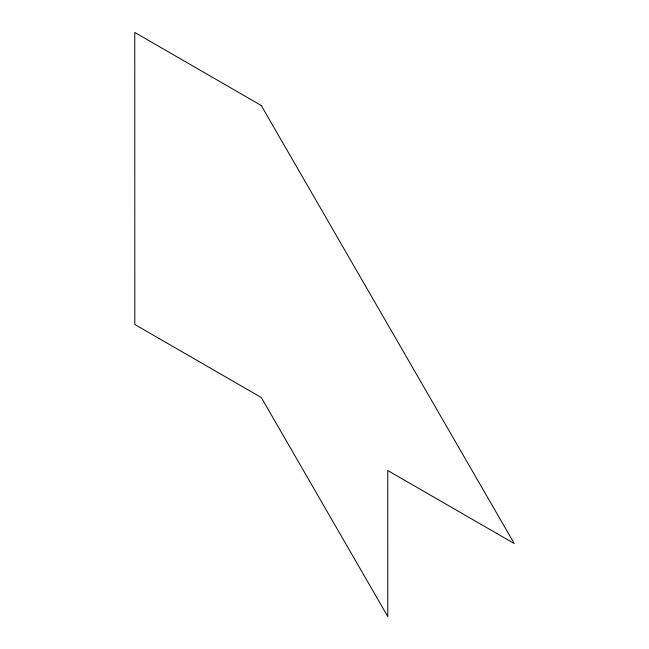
<?xml version="1.0" encoding="UTF-8"?>
<svg xmlns="http://www.w3.org/2000/svg" width="649" height="649" viewBox="0 0 649 649"><rect width="100%" height="100%" fill="white"/><g stroke="black" fill="none" stroke-linecap="round" stroke-linejoin="round"><path stroke-width="0.97" d="M261.231 105.471L134.757 32.45L134.822 324.492L261.296 397.512L387.802 616.55L387.769 470.533L514.243 543.546L261.231 105.471"/></g></svg>
